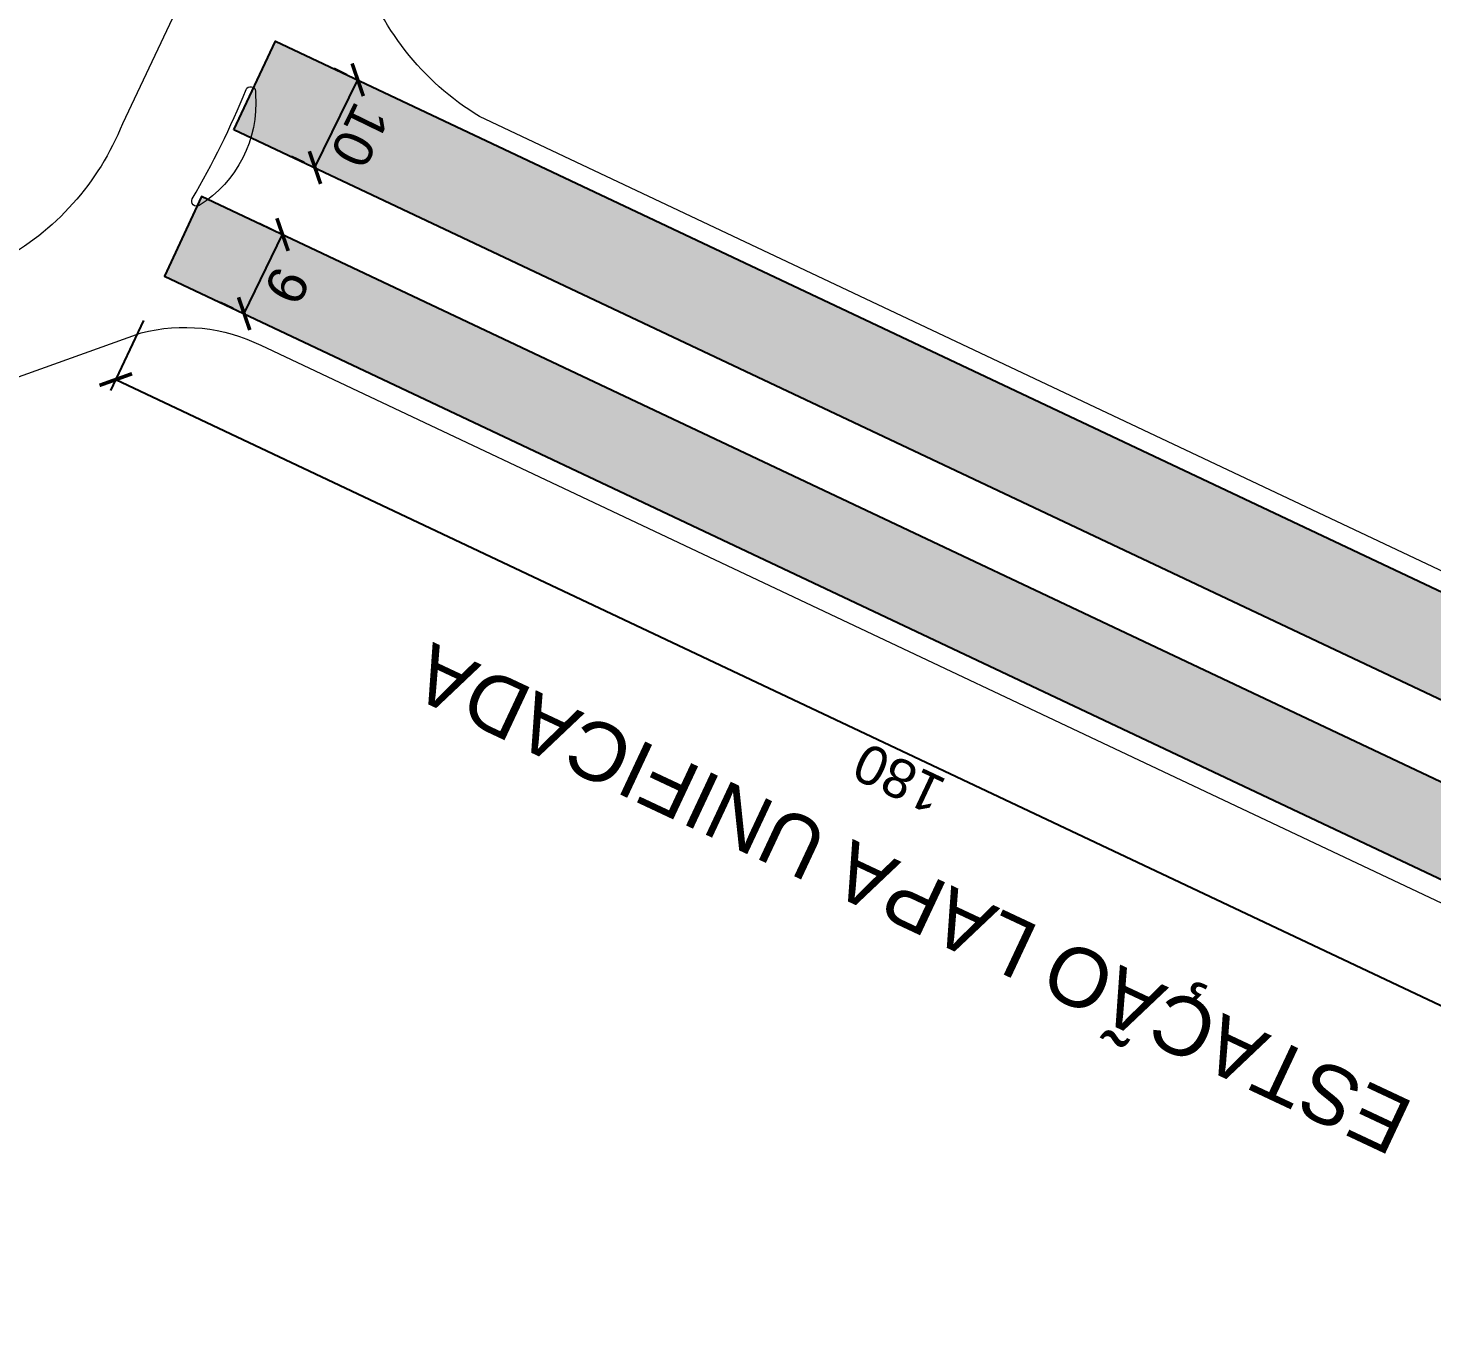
# Model space of a CAD drawing. Header units: metres. Extents: x 286532 to 329498, y 7396783 to 7466136.
# Drawn here: x 325580.4 to 325724.3, y 7397632.5 to 7397765.6 of the extents above; entities that cross this region are included whole.
import ezdxf

# ---------------------------------------------------------------- set-up
doc = ezdxf.new("R2010")
doc.units = ezdxf.units.M
doc.header["$LTSCALE"] = 10
doc.layers.get('0').update_dxf_attribs({"color": 255})
for name, color, linetype, lineweight in [('_  ARQ-AUX-001', 1, 'Continuous', 5), ('_AUX-PLATAFORMA COTAS', 1, 'Continuous', 25), ('_AUX-PLATAFORMA EXISTENTE', 252, 'Continuous', 25)]:
    doc.layers.add(name, color=color, linetype=linetype, lineweight=lineweight)
doc.layers.add('TEXTO', color=3, linetype='Continuous')
doc.styles.add('ARIAL', font='arial.ttf')
doc.styles.get("Standard").update_dxf_attribs({"font": 'arial.ttf'})
doc.dimstyles.new('ISO-25', dxfattribs={"dimtxt": 2.5, "dimasz": 2.5, "dimexe": 1.25, "dimexo": 0.625, "dimtad": 1, "dimtxsty": 'Standard', "dimcen": 2.5, "dimadec": 0, "dimazin": 0, "dimtfac": 1, "dimtmove": 0, "dimatfit": 3, "dimfxl": 1, "dimarcsym": 0})

# ---------------------------------------------------------------- blocks, each defined once
blk = doc.blocks.new('_ArchTick')
at = {"color": 0, "linetype": 'ByBlock', "const_width": 0.15}
blk.add_lwpolyline([(-0.5, -0.5), (0.5, 0.5)], dxfattribs=at)
blk = doc.blocks.new('*D106')
at = {"layer": '_AUX-PLATAFORMA COTAS', "color": 0, "lineweight": -2, "ltscale": 0.05, "transparency": 16777216}
for p, q in [((325604.086510913, 7397745.585368977), (325605.3738433197, 7397744.96007848)), ((325602.5657711187, 7397736.317903767), (325606.4982234528, 7397744.413938099)), ((325600.1540585789, 7397737.489334646), (325601.4413909856, 7397736.864044148))]:
    blk.add_line(p, q, dxfattribs=at)
at = {"layer": 'Defpoints', "color": 0, "ltscale": 0.05, "transparency": 16777216}
for p in [(325606.4982234528, 7397744.413938099), (325608.584031445, 7397743.400807451), (325604.6515791109, 7397735.304773119)]:
    blk.add_point(p, dxfattribs=at)
at = {"layer": '_AUX-PLATAFORMA COTAS', "color": 0, "lineweight": -2, "ltscale": 0.05, "transparency": 16777216, "xscale": 2.5, "yscale": 2.5, "zscale": 2.5}
for p, rotation in [((325606.4982234528, 7397744.413938099), 64.09296060906277), ((325602.5657711187, 7397736.317903767), 244.0929606090628)]:
    blk.add_blockref('_ArchTick', p, dxfattribs=dict(at, rotation=rotation))
at = {"layer": '_AUX-PLATAFORMA COTAS', "color": 0, "ltscale": 0.05, "transparency": 16777216, "insert": (325606.9312373484, 7397739.200548258), "char_height": 4, "attachment_point": 5, "rotation": 244.09296060906274}
blk.add_mtext('9', dxfattribs=at)
blk = doc.blocks.new('*D107')
at = {"layer": '_AUX-PLATAFORMA COTAS', "color": 0, "lineweight": -2, "ltscale": 0.05, "transparency": 16777216}
for p, q in [((325611.7895101812, 7397761.440851865), (325613.0756450063, 7397760.814538405)), ((325609.8209763151, 7397751.276018864), (325614.1994735133, 7397760.267263806)), ((325607.4110129829, 7397752.449606923), (325608.697147808, 7397751.823293463))]:
    blk.add_line(p, q, dxfattribs=at)
at = {"layer": 'Defpoints', "color": 0, "ltscale": 0.05, "transparency": 16777216}
for p in [(325614.1994735133, 7397760.267263806), (325616.2848242098, 7397759.25175347), (325611.9063270115, 7397750.260508528)]:
    blk.add_point(p, dxfattribs=at)
at = {"layer": '_AUX-PLATAFORMA COTAS', "color": 0, "lineweight": -2, "ltscale": 0.05, "transparency": 16777216, "xscale": 2.5, "yscale": 2.5, "zscale": 2.5}
for p, rotation in [((325614.1994735133, 7397760.267263806), 64.03514937005784), ((325609.8209763151, 7397751.276018864), 244.0351493700578)]:
    blk.add_blockref('_ArchTick', p, dxfattribs=dict(at, rotation=rotation))
at = {"layer": '_AUX-PLATAFORMA COTAS', "color": 0, "ltscale": 0.05, "transparency": 16777216, "insert": (325614.4082878991, 7397754.603848429), "char_height": 4, "attachment_point": 5, "rotation": 244.0351493700578}
blk.add_mtext('10', dxfattribs=at)
blk = doc.blocks.new('*D108')
at = {"layer": '_AUX-PLATAFORMA COTAS', "color": 0, "lineweight": -2, "ltscale": 0.05, "transparency": 16777216}
for p, q in [((325592.2696934612, 7397735.621056322), (325588.8796741548, 7397728.440341485)), ((325589.4133195621, 7397729.5707054), (325752.182200335, 7397652.727429925)), ((325755.0385742341, 7397658.777780848), (325751.6485549277, 7397651.59706601))]:
    blk.add_line(p, q, dxfattribs=at)
at = {"layer": 'Defpoints', "color": 0, "ltscale": 0.05, "transparency": 16777216}
for p in [(325594.4042750904, 7397740.14251198), (325757.1731558633, 7397663.299236505), (325752.182200335, 7397652.727429925)]:
    blk.add_point(p, dxfattribs=at)
at = {"layer": '_AUX-PLATAFORMA COTAS', "color": 0, "lineweight": -2, "ltscale": 0.05, "transparency": 16777216, "xscale": 2.5, "yscale": 2.5, "zscale": 2.5}
for p, rotation in [((325589.4133195621, 7397729.5707054), 154.7279789945727), ((325752.182200335, 7397652.727429925), 334.7279789945727)]:
    blk.add_blockref('_ArchTick', p, dxfattribs=dict(at, rotation=rotation))
at = {"layer": '_AUX-PLATAFORMA COTAS', "color": 0, "ltscale": 0.05, "transparency": 16777216, "insert": (325669.6590494695, 7397688.737059206), "char_height": 4, "attachment_point": 5, "rotation": 154.72797899457268}
blk.add_mtext('180', dxfattribs=at)

msp = doc.modelspace()

# ---------------------------------------------------------------- hatches: boundary and pattern name
at = {"true_color": 0xc7c8ca, "transparency": 33554585}
h = msp.add_hatch(color=9, dxfattribs=at)
h.dxf.hatch_style = 1
edge = h.paths.add_edge_path(flags=17)
edge.add_line((325790.0735226213, 7397734.67766016), (325785.9323927848, 7397725.912165756))
edge.add_line((325785.9323927848, 7397725.912165756), (325782.7093856977, 7397727.434828392))
edge.add_arc((324589.4594356383, 7398283.744209212), 1316.558229059866, 334.2857714977699, 335.00442574012794, ccw=False)
edge.add_arc((325750.6665302786, 7397737.449563266), 35.29088016209248, 298.575962046057, 315.0391196846224, ccw=False)
edge.add_arc((325664.99061547, 7397898.480900479), 217.6941062931954, 294.35071983205427, 298.1059257641456, ccw=False)
edge.add_arc((325750.4188590042, 7397711.129368519), 11.7999999991149, 244.6772000939087, 291.53597668745437, ccw=False)
edge.add_line((325745.3717913929, 7397700.463201987), (325626.6594274847, 7397756.516840334))
edge.add_arc((325641.4665205635, 7397780.805911992), 28.4465992244239, 197.5252087172678, 238.63269810949652, ccw=False)
edge.add_line((325614.34028289, 7397772.23991893), (325596.3608602486, 7397822.673452049))
edge.add_line((325596.3608602486, 7397822.673452049), (325593.7456826678, 7397821.736449908))
edge.add_line((325593.7456826678, 7397821.736449908), (325590.5952728076, 7397830.529259314))
edge.add_line((325590.5952728076, 7397830.529259314), (325583.0624359138, 7397827.835494601))
edge.add_line((325583.0624359138, 7397827.835494601), (325598.2871906696, 7397780.984911129))
edge.add_arc((325581.6313068647, 7397777.612337251), 16.99390243241983, -27.409305437614705, 11.446794621133222, ccw=False)
edge.add_line((325596.7174845528, 7397769.789296752), (325590.0917240955, 7397755.764605783))
edge.add_arc((325564.4797332849, 7397765.980487031), 27.57423259051533, 298.0711945504558, 338.2543751509229, ccw=False)
edge.add_line((325577.4552939346, 7397741.649989116), (325549.6415609795, 7397730.903622619))
edge.add_line((325549.6415609795, 7397730.903622619), (325552.3333787889, 7397723.352886127))
edge.add_line((325552.3333787889, 7397723.352886127), (325559.0661430414, 7397725.765194402))
edge.add_line((325559.0661430414, 7397725.765194402), (325560.083847941, 7397722.910461255))
edge.add_line((325560.083847941, 7397722.910461255), (325575.9089333582, 7397728.580492622))
edge.add_line((325575.9089333582, 7397728.580492622), (325592.0058937733, 7397734.347935139))
edge.add_arc((325596.4361216662, 7397717.202531068), 17.70852337038531, 63.714828337742006, 104.4878615349169, ccw=False)
edge.add_line((325604.2781493216, 7397733.080012046), (325751.2731117486, 7397663.679344781))
edge.add_arc((325737.0236401027, 7397635.13802675), 31.90069399144977, 40.33374494317138, 63.4689852969027, ccw=False)
edge.add_line((325761.3411328419, 7397655.785395202), (325777.4526656764, 7397632.455911997))
edge.add_line((325777.4526656764, 7397632.455911997), (325786.458569375, 7397638.675463107))
edge.add_line((325786.458569375, 7397638.675463107), (325772.0375623168, 7397659.428200791))
edge.add_arc((325786.1900989813, 7397669.262750535), 17.2340553184531, 162.6633486420313, 214.7953058882391, ccw=False)
edge.add_arc((326382.6716017837, 7397402.318218326), 670.6071444763546, 154.2606965419587, 156.0636244513231, ccw=False)
edge.add_arc((328387.6302165384, 7396464.678045448), 2883.946189031026, 154.5114808855951, 154.7792504945086, ccw=False)
edge.add_arc((324538.1433844751, 7398302.985549253), 1381.958187364982, 334.3938467270593, 335.1320574766111)
edge.add_line((325791.9656423118, 7397721.833093027), (325796.5813537847, 7397731.603130355))
edge.add_line((325796.5813537847, 7397731.603130355), (325790.0735226213, 7397734.67766016))
edge = h.paths.add_edge_path(flags=17)
edge.add_line((325790.0735226213, 7397734.67766016), (325785.9323927848, 7397725.912165756))
edge.add_line((325796.5813537847, 7397731.603130355), (325790.0735226213, 7397734.67766016))
edge.add_line((325791.9656423118, 7397721.833093027), (325796.5813537847, 7397731.603130355))
edge.add_arc((324538.1433844751, 7398302.985549253), 1381.958187364982, 334.3938467270593, 335.1320574766111)
edge.add_arc((328387.6302165384, 7396464.678045448), 2883.946189031025, 154.5114808855951, 154.7792504945086)
edge.add_arc((326382.6716017837, 7397402.318218326), 670.6071444763506, 154.2606965419587, 156.0636244513231)
edge.add_arc((325786.1900989816, 7397669.262750535), 17.23405531876808, 162.6633486416853, 214.7953058875765)
edge.add_line((325786.458569375, 7397638.675463107), (325772.0375623168, 7397659.428200791))
edge.add_line((325777.4526656764, 7397632.455911997), (325786.458569375, 7397638.675463107))
edge.add_line((325761.3411328419, 7397655.785395202), (325777.4526656764, 7397632.455911997))
edge.add_arc((325737.0236401025, 7397635.138026749), 31.90069399232835, 40.33374494397282, 63.46898529746282)
edge.add_line((325604.2781493216, 7397733.080012046), (325751.2731117486, 7397663.679344781))
edge.add_arc((325596.4361216662, 7397717.202531069), 17.70852336954732, 63.7148283364076, 104.4878615356707)
edge.add_line((325575.9089333582, 7397728.580492622), (325592.0058937733, 7397734.347935139))
edge.add_line((325560.083847941, 7397722.910461255), (325575.9089333582, 7397728.580492622))
edge.add_line((325559.0661430414, 7397725.765194402), (325560.083847941, 7397722.910461255))
edge.add_line((325552.3333787889, 7397723.352886127), (325559.0661430414, 7397725.765194402))
edge.add_line((325549.6415609795, 7397730.903622619), (325552.3333787889, 7397723.352886127))
edge.add_line((325577.4552939346, 7397741.649989116), (325549.6415609795, 7397730.903622619))
edge.add_arc((325564.479733285, 7397765.980487031), 27.57423259049679, 298.0711945498155, 338.2543751508781)
edge.add_line((325596.7174845528, 7397769.789296752), (325590.0917240955, 7397755.764605783))
edge.add_arc((325581.6313068647, 7397777.612337251), 16.99390243246559, 332.590694562024, 371.4467946210942)
edge.add_line((325583.0624359138, 7397827.835494601), (325598.2871906696, 7397780.984911129))
edge.add_line((325590.5952728076, 7397830.529259314), (325583.0624359138, 7397827.835494601))
edge.add_line((325593.7456826678, 7397821.736449908), (325590.5952728076, 7397830.529259314))
edge.add_line((325596.3608602486, 7397822.673452049), (325593.7456826678, 7397821.736449908))
edge.add_line((325614.34028289, 7397772.23991893), (325596.3608602486, 7397822.673452049))
edge.add_arc((325641.4665205634, 7397780.805911991), 28.44659922383428, 197.5252087157615, 238.6326981083199)
edge.add_line((325745.3717913929, 7397700.463201987), (325626.6594274847, 7397756.516840334))
edge.add_arc((325750.4188590042, 7397711.129368519), 11.79999999907486, 244.6772000939087, 291.5359766874544)
edge.add_arc((325664.99061547, 7397898.480900479), 217.6941062931951, 294.3507198320543, 298.1059257641456)
edge.add_arc((325750.6665302786, 7397737.449563266), 35.29088016209649, 298.575962046057, 315.0391196846224)
edge.add_arc((324589.4594356383, 7398283.744209212), 1316.558229059864, 334.2857714977699, 335.0044257401279)
edge.add_line((325785.9323927848, 7397725.912165756), (325782.7093856977, 7397727.434828392))
h.paths.add_polyline_path([(325796.5813537847, 7397731.603130355), (325790.0735226213, 7397734.67766016)], flags=0)
at = {"layer": '_AUX-PLATAFORMA EXISTENTE', "lineweight": -3, "transparency": 33554559}
h = msp.add_hatch(color=240, dxfattribs=at)
h.dxf.hatch_style = 1
h.paths.add_polyline_path([(325601.4913551563, 7397755.154373123), (325605.7769725336, 7397764.232172782), (325768.5494917298, 7397687.387478792), (325764.2638743531, 7397678.309679134)])
h = msp.add_hatch(color=140, dxfattribs=at)
h.dxf.hatch_style = 1
h.paths.add_polyline_path([(325757.1767942864, 7397663.297817984), (325760.9805435776, 7397671.454612854), (325598.2080243825, 7397748.299306849), (325594.4042750908, 7397740.14251198)])

# ---------------------------------------------------------------- linework, layer by layer
at = {"layer": '_  ARQ-AUX-001'}
for points in [[(325790.0735226213, 7397734.67766016), (325785.9323927848, 7397725.912165756), (325782.7093856977, 7397727.434828392, -0.003135730955762407), (325775.6379831998, 7397712.512186467, -0.07195788991410028), (325767.5469863811, 7397706.457686517, -0.01638664339035852), (325754.7504664226, 7397700.153158921, -0.2073575185608069), (325745.3717913929, 7397700.463201987), (325626.6594274847, 7397756.516840334, -0.181313845849018), (325614.34028289, 7397772.23991893), (325596.3608602486, 7397822.673452049), (325593.7456826678, 7397821.736449908), (325590.5952728076, 7397830.529259314), (325583.0624359138, 7397827.835494601), (325598.2871906696, 7397780.984911129, -0.1711850756729413), (325596.7174845528, 7397769.789296752), (325590.0917240955, 7397755.764605783, -0.1771512236640436), (325577.4552939346, 7397741.649989116)], [(325575.9089333582, 7397728.580492622), (325592.0058937733, 7397734.347935139, -0.1798069276664613), (325604.2781493216, 7397733.080012046), (325751.2731117486, 7397663.679344781, -0.1012908212873462), (325761.3411328419, 7397655.785395202), (325777.4526656764, 7397632.455911997), (325786.458569375, 7397638.675463107), (325772.0375623168, 7397659.428200791, -0.2314747326432924), (325769.7389802918, 7397674.39825018, -0.007866919333001331), (325778.6025473837, 7397693.547543325, -0.001168365859716438), (325784.3740926827, 7397705.727268821, 0.003221063178030193), (325791.9656423118, 7397721.833093027), (325796.5813537847, 7397731.603130355), (325790.0735226213, 7397734.67766016), (325796.5813537847, 7397731.603130355)]]:
    msp.add_lwpolyline(points, format="xyb", dxfattribs=at)
msp.add_lwpolyline([(325597.2554838606, 7397748.078050416, 0.03487791324352831), (325602.7558497036, 7397759.256281826, -0.8039690800497705), (325603.718253277, 7397759.090023518, -0.00871181398153001), (325603.7276833846, 7397758.753267406, -0.2799715976919517), (325597.9507279403, 7397747.401387946, -0.7808789768783115)], format="xyb", close=True, dxfattribs=at)
at = {"layer": '_AUX-PLATAFORMA EXISTENTE', "color": 1}
msp.add_lwpolyline([(325601.4913551563, 7397755.154373123), (325605.7769725336, 7397764.232172782), (325768.5494917298, 7397687.387478792), (325764.2638743531, 7397678.309679134)], close=True, dxfattribs=at)
msp.add_lwpolyline([(325757.1767942864, 7397663.297817984), (325760.9805435776, 7397671.454612854), (325598.2080243825, 7397748.299306849, 0.04706444033077749), (325598.2080243825, 7397748.299306849), (325594.4042750908, 7397740.14251198, -0.04484836391704794), (325594.4042750908, 7397740.14251198)], format="xyb", close=True, dxfattribs=at)

# ---------------------------------------------------------------- texts
at = {"layer": 'TEXTO', "style": 'ARIAL'}
msp.add_text('ESTAÇÃO LAPA UNIFICADA', height=5.999999999999999, rotation=154.8590318440737, dxfattribs=at).set_placement((325722.6301437157, 7397655.436671992))

# ---------------------------------------------------------------- dimensions: what is measured, and where the dimension line sits
at = {"layer": '_AUX-PLATAFORMA COTAS', "ltscale": 0.05}
for p1, p2, distance, override, picture, middle in [((325611.9063270118, 7397750.260508527), (325616.2848242098, 7397759.251753469), 2.3194716581376214, {"dimtxt": 4, "dimexo": 5, "dimtad": 4, "dimblk1": 'ArchTick', "dimblk2": 'ArchTick', "dimsah": 1}, '*D107', (325614.4082878991, 7397754.603848429)), ((325604.6515791108, 7397735.304773118), (325608.5840314449, 7397743.40080745), 2.318842101520449, {"dimtxt": 4, "dimexo": 5, "dimtad": 4, "dimblk1": 'ArchTick', "dimblk2": 'ArchTick', "dimsah": 1}, '*D106', (325606.9312373484, 7397739.200548258)), ((325594.4042750908, 7397740.14251198), (325757.1731558638, 7397663.299236505), -11.690711332155589, {"dimtxt": 4, "dimexo": 5, "dimtad": 2, "dimblk1": 'ArchTick', "dimblk2": 'ArchTick', "dimsah": 1}, '*D108', (325669.6590494695, 7397688.737059206))]:
    dim = msp.add_aligned_dim(p1=p1, p2=p2, distance=distance, dimstyle='ISO-25', override=override, dxfattribs=at)
    dim.commit()
    dim.dimension.update_dxf_attribs({"geometry": picture, "text_midpoint": middle})

doc.saveas('drawing.dxf')
